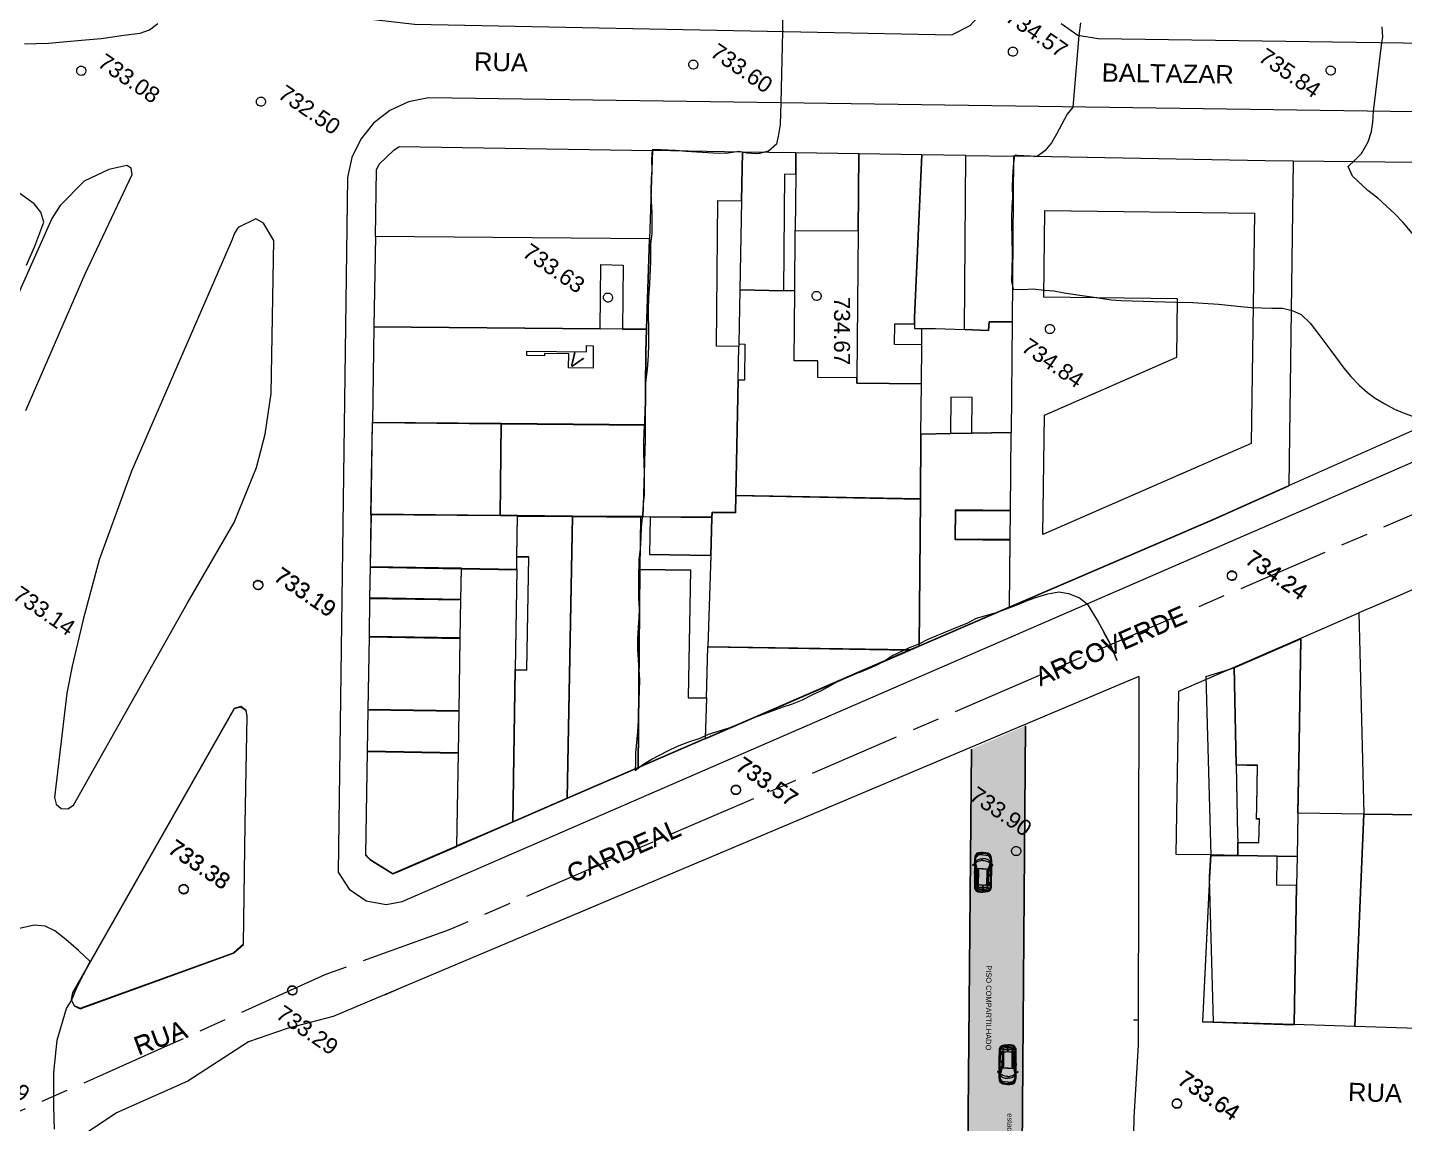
# Model space of a CAD drawing. Header units: metres. Extents: x 322294 to 7190115, y 7390841 to 10157759.
# Drawn here: x 323092.1 to 323242.6, y 7393358.2 to 7393478 of the extents above; entities that cross this region are included whole.
import ezdxf
from ezdxf.enums import TextEntityAlignment as Align

# ---------------------------------------------------------------- set-up
doc = ezdxf.new("R2010")
doc.units = ezdxf.units.M
doc.linetypes.add('T09', pattern=[17, 10, -2, 3, -2])
doc.layers.get('0').update_dxf_attribs({"lineweight": 18})
for name, color, linetype, lineweight in [('100_SIST_VIARIO_MEIO_FIO', 1, 'Continuous', 18), ('108_SEP_FIS_CANT_CENT_ILHA', 7, 'Continuous', 18), ('160_P_SIMP_ASF_TOP', 7, 'Continuous', 18), ('206_MURO_E_MURO_ARRIMO', 7, 'Continuous', 18), ('214_PROJ_BEIRAL_EDIF', 10, 'Continuous', 18), ('508_LM_SETOR_FISCAL', 136, 'T09', 18), ('600_CURVA_MESTRA', 14, 'Continuous', 18), ('604_CURVA_INTERM', 7, 'Continuous', 18), ('606_PTO_COTADO', 7, 'Continuous', 18), ('608_PTO_COTADO_INTERVIA', 1, 'Continuous', 18), ('626_SEGM_CURVA_INTERM', 7, 'Continuous', 18), ('linagrossa', 7, 'Continuous', 25)]:
    doc.layers.add(name, color=color, linetype=linetype, lineweight=lineweight)
doc.styles.get("Standard").update_dxf_attribs({"font": 'arial.ttf'})
doc.styles.add('Style-Arial', font='arial.ttf', dxfattribs={"height": 1.75})

# ---------------------------------------------------------------- blocks, each defined once
blk = doc.blocks.new('SP10')
at = {"color": 0, "linetype": 'Continuous'}
blk.add_lwpolyline([(-0.03, -0.51), (-0.14, -0.49), (-0.24, -0.46), (-0.31, -0.42), (-0.35, -0.39), (-0.42, -0.31), (-0.47, -0.24), (-0.51, -0.15), (-0.52, -0.09), (-0.52, 0.03), (-0.51, 0.11), (-0.48, 0.2), (-0.44, 0.27), (-0.4, 0.33), (-0.32, 0.39), (-0.23, 0.44), (-0.15, 0.48), (-0.1, 0.48), (-0.03, 0.48), (0.08, 0.48), (0.19, 0.44), (0.27, 0.4), (0.35, 0.32), (0.41, 0.23), (0.46, 0.11), (0.48, 0.03), (0.48, -0.03), (0.47, -0.08), (0.44, -0.21), (0.38, -0.3), (0.31, -0.38), (0.23, -0.44), (0.1, -0.49), (0.02, -0.51)], close=True, dxfattribs=at)
blk = doc.blocks.new('SP09')
at = {"color": 0, "linetype": 'Continuous'}
blk.add_lwpolyline([(-0.03, -0.51), (-0.14, -0.49), (-0.24, -0.46), (-0.31, -0.42), (-0.35, -0.39), (-0.42, -0.31), (-0.47, -0.24), (-0.51, -0.15), (-0.52, -0.09), (-0.52, 0.03), (-0.51, 0.11), (-0.48, 0.2), (-0.44, 0.27), (-0.4, 0.33), (-0.32, 0.39), (-0.23, 0.44), (-0.15, 0.48), (-0.1, 0.48), (-0.03, 0.48), (0.08, 0.48), (0.19, 0.44), (0.27, 0.4), (0.35, 0.32), (0.41, 0.23), (0.46, 0.11), (0.48, 0.03), (0.48, -0.03), (0.47, -0.08), (0.44, -0.21), (0.38, -0.3), (0.31, -0.38), (0.23, -0.44), (0.1, -0.49), (0.02, -0.51)], close=True, dxfattribs=at)
blk = doc.blocks.new('Renault Scénic dessus')
for p, q in [((-1.76, -0.02), (-1.73, 0.01)), ((-1.76, -0.02), (-1.73, 0.01)), ((-1.73, 0.01), (-1.69, -0.02)), ((-1.73, -0.02), (-1.73, 0.01)), ((-1.73, 0.01), (-1.69, -0.02)), ((-1.73, -0.03), (-1.73, 0.01)), ((-1.72, 0.11), (-1.68, 0.07)), ((-1.72, 0), (-1.72, -0.03)), ((-1.72, 0), (-1.72, -0.03)), ((-0.59, 0.8), (-0.49, 0.8)), ((-0.49, 0.8), (-0.23, 0.8)), ((-0.44, 0.77), (-0.03, 0.77)), ((-0.23, 0.8), (0.26, 0.8)), ((-0.03, 0.77), (0.02, 0.77)), ((0.13, 0.51), (0, 0.5)), ((0, 0.48), (1.98, 0.48)), ((0.02, 0.77), (0.59, 0.78)), ((2.03, 0.51), (0.13, 0.51)), ((1.83, 0.46), (0.15, 0.46)), ((1.83, 0.42), (0.15, 0.42)), ((0.26, 0.8), (0.75, 0.8)), ((0.72, 0.78), (1.08, 0.77)), ((0.75, 0.8), (1.22, 0.79)), ((1.08, 0.77), (1.59, 0.75)), ((1.22, 0.79), (1.54, 0.78)), ((1.59, 0.75), (1.41, 0.59)), ((1.46, 0.59), (1.63, 0.75)), ((1.54, 0.78), (1.67, 0.77)), ((1.69, 0.73), (1.58, 0.62)), ((1.97, 0.8), (2.12, 0.78)), ((1.98, 0.48), (1.98, 0.51)), ((2.12, 0.78), (2.22, 0.78)), ((2.12, 0.78), (2.19, 0.77)), ((2.25, 0.58), (2.41, 0.58)), ((2.42, -0.02), (2.45, 0.01)), ((2.42, -0.02), (2.45, 0.01)), ((2.45, 0.01), (2.49, -0.02)), ((2.45, -0.02), (2.45, 0.01)), ((2.45, 0.01), (2.49, -0.02)), ((2.45, -0.03), (2.45, 0.01)), ((2.46, 0), (2.46, -0.03)), ((2.46, 0), (2.46, -0.03)), ((-1.76, -0.02), (-1.76, -0.05)), ((-1.76, -0.02), (-1.76, -0.05)), ((-1.76, -0.05), (-1.76, -0.03)), ((-1.76, -0.06), (-1.76, -0.03)), ((-1.76, -0.05), (-1.73, -0.08)), ((-1.76, -0.06), (-1.73, -0.08)), ((-1.75, -0.02), (-1.73, -0.05)), ((-1.75, -0.05), (-1.73, -0.02)), ((-1.75, -0.05), (-1.73, -0.03)), ((-1.75, -0.03), (-1.73, -0.05)), ((-1.73, -0.02), (-1.7, -0.04)), ((-1.73, -0.05), (-1.7, -0.03)), ((-1.73, -0.03), (-1.7, -0.04)), ((-1.73, -0.05), (-1.7, -0.04)), ((-1.73, -0.08), (-1.69, -0.05)), ((-1.73, -0.05), (-1.73, -0.08)), ((-1.73, -0.08), (-1.69, -0.05)), ((-1.73, -0.05), (-1.73, -0.08)), ((-1.72, -0.07), (-1.72, -0.04)), ((-1.72, -0.08), (-1.72, -0.04)), ((-1.72, -0.18), (-1.68, -0.15)), ((-1.69, -0.05), (-1.69, -0.02)), ((-1.69, -0.02), (-1.69, -0.05)), ((-1.69, -0.02), (-1.69, -0.06)), ((-1.69, -0.05), (-1.69, -0.02)), ((-0.59, -0.87), (-0.49, -0.87)), ((-0.49, -0.87), (-0.23, -0.87)), ((-0.44, -0.85), (-0.03, -0.85)), ((-0.23, -0.87), (0.26, -0.87)), ((-0.03, -0.85), (0.02, -0.85)), ((0, -0.56), (1.98, -0.56)), ((0.13, -0.59), (0, -0.58)), ((0.02, -0.85), (0.59, -0.85)), ((2.03, -0.59), (0.13, -0.59)), ((1.83, -0.49), (0.15, -0.49)), ((1.83, -0.53), (0.15, -0.53)), ((0.26, -0.87), (0.75, -0.87)), ((0.72, -0.85), (1.08, -0.84)), ((0.75, -0.87), (1.22, -0.86)), ((1.08, -0.84), (1.59, -0.82)), ((1.22, -0.86), (1.54, -0.85)), ((1.59, -0.82), (1.41, -0.66)), ((1.46, -0.66), (1.63, -0.82)), ((1.54, -0.85), (1.67, -0.84)), ((1.69, -0.81), (1.58, -0.7)), ((1.97, -0.87), (2.12, -0.85)), ((1.98, -0.56), (1.98, -0.59)), ((2.12, -0.85), (2.19, -0.84)), ((2.12, -0.85), (2.22, -0.86)), ((2.25, -0.65), (2.41, -0.65)), ((2.42, -0.02), (2.45, -0.05)), ((2.42, -0.05), (2.45, -0.02)), ((2.42, -0.02), (2.42, -0.05)), ((2.42, -0.02), (2.42, -0.05)), ((2.42, -0.05), (2.42, -0.03)), ((2.42, -0.05), (2.45, -0.03)), ((2.42, -0.03), (2.45, -0.05)), ((2.42, -0.06), (2.42, -0.03)), ((2.42, -0.05), (2.45, -0.08)), ((2.42, -0.06), (2.45, -0.08)), ((2.45, -0.02), (2.47, -0.04)), ((2.45, -0.05), (2.47, -0.03)), ((2.45, -0.03), (2.47, -0.04)), ((2.45, -0.05), (2.47, -0.04)), ((2.45, -0.08), (2.49, -0.05)), ((2.45, -0.05), (2.45, -0.08)), ((2.45, -0.08), (2.49, -0.05)), ((2.45, -0.05), (2.45, -0.08)), ((2.46, -0.07), (2.46, -0.04)), ((2.46, -0.08), (2.46, -0.04)), ((2.49, -0.05), (2.49, -0.02)), ((2.49, -0.02), (2.49, -0.05)), ((2.49, -0.02), (2.49, -0.06)), ((2.49, -0.05), (2.49, -0.02))]:
    blk.add_line(p, q)
for points in [[(-1.79, -0.04), (-1.79, 0.09, -0.072167), (-1.72, 0.56, -0.093699), (-1.67, 0.66, -0.103338), (-1.57, 0.75, -0.111893), (-1.11, 0.88, -0.016441), (-0.53, 0.89, -2.171327)], [(-1.23, 0.73, 0.26796), (-1.35, 0.78, 0.119019), (-1.46, 0.75, 0.056513), (-1.54, 0.68, 0.058396), (-1.62, 0.58, 0.113862), (-1.69, 0.39, 0.030391), (-1.72, 0.11, 0.308257)], [(-0.54, 0.86), (-0.73, 0.86, 0.019145), (-1.09, 0.83, 0.041952), (-1.32, 0.78, 0.176888), (-1.63, 0.43, 0.05168), (-1.68, 0.07), (-1.69, -0.04)], [(0, -0.07), (0, 0.5, 0.253925), (-0.04, 0.58, 0.035571), (-0.62, 0.75, 0.164538), (-0.81, 0.72, 0.116966), (-0.95, 0.6, 0.107283), (-1.08, 0.34, 0.054096), (-1.12, -0.04, 0.659613)], [(0, 0), (0, -0.58, -0.253925), (-0.04, -0.66, -0.035571), (-0.62, -0.82, -0.164538), (-0.81, -0.8, -0.116966), (-0.95, -0.68, -0.107283), (-1.08, -0.41, -0.054096), (-1.12, -0.04, -0.659613)], [(-0.91, -0.04, -0.109468), (-0.81, 0.49, -0.0676), (-0.7, 0.67, -0.054472), (-0.62, 0.75, -0.054472)], [(-0.62, 0.8), (-0.58, 0.8, 0.374865), (-0.54, 0.84, 3.046948)], [(1.59, 0.75), (1.68, 0.75, -0.195924), (1.78, 0.7), (1.81, 0.66, -0.415988), (1.8, 0.61, -0.131117), (1.76, 0.59), (1.58, 0.59), (1.28, 0.59), (0.79, 0.58), (0.56, 0.59, -0.034917), (0.12, 0.63, -0.042594), (-0.44, 0.77, 0.089828), (-0.6, 0.8, 8.659985)], [(-0.46, 0.86, 0.353906), (-0.42, 0.89), (-0.37, 1.03, 0.370774), (-0.38, 1.06, 0.210872), (-0.43, 1.06, 0.162353), (-0.48, 1.03, 0.107278), (-0.53, 0.89, 0.020964), (-0.54, 0.84, 0.389381), (-0.51, 0.8, 0.080297), (-0.46, 0.8, 16.722263)], [(-0.42, 0.89), (0.34, 0.89), (1.1, 0.89), (1.8, 0.88), (1.98, 0.88, -0.117452), (2.19, 0.83, -0.109222), (2.24, 0.79, -1.522612)], [(0.54, 0.86, 0.208692), (0.49, 0.89), (0.31, 0.89, 0.262646), (0.27, 0.87, 0.262646)], [(0.32, 0.87, 0.18708), (0.46, 0.86, 0.18708)], [(1.53, 0.83, 0.098436), (1.48, 0.85), (1.3, 0.86, 0.216984), (1.27, 0.84, 0.216984)], [(1.32, 0.84, 0.187689), (1.35, 0.82), (1.43, 0.82, 0.228967), (1.46, 0.83, 0.228967)], [(1.75, 0.79, 0.056082), (1.95, 0.77, 0.779005), (1.96, 0.81, 0.075049), (1.93, 0.82, 0.03971), (1.75, 0.83, 0.875786), (1.75, 0.79, -0.269448)], [(2.03, 0.51), (2.04, 0.54), (2.05, 0.64, -0.038104), (2.07, 0.73, -0.301997), (2.12, 0.78, -0.551842)], [(2.23, -0.04, 0.058416), (2.18, 0.35, 0.106862), (2.11, 0.48, 0.104556), (2.04, 0.54, 1.240711)], [(2.24, 0.79, -0.222402), (2.06, 0.85, -0.251336), (2.05, 0.87, -0.251336)], [(2.36, -0.04, 0.076148), (2.27, 0.52, 0.065065), (2.24, 0.59, 0.165567), (2.15, 0.66), (2.11, 0.48)], [(2.19, 0.77, -0.163029), (2.38, 0.65, -0.113893), (2.41, 0.58, -0.020711), (2.45, 0.4, -0.036759), (2.5, -0.04, -1.02374)], [(2.24, 0.79, -0.1817), (2.45, 0.62, -0.092141), (2.5, 0.48, -0.042972), (2.55, -0.04, 0.990734)], [(-1.79, -0.04), (-1.79, -0.16, 0.072167), (-1.72, -0.63, 0.093699), (-1.67, -0.74, 0.103338), (-1.57, -0.82, 0.111893), (-1.11, -0.95, 0.016441), (-0.53, -0.96, 2.171327)], [(-1.23, -0.8, -0.26796), (-1.35, -0.85, -0.119019), (-1.46, -0.82, -0.056513), (-1.54, -0.75, -0.058396), (-1.62, -0.65, -0.113862), (-1.69, -0.46, -0.030391), (-1.72, -0.18, -0.308257)], [(-0.54, -0.94), (-0.73, -0.93, -0.019145), (-1.09, -0.9, -0.041952), (-1.32, -0.85, -0.176888), (-1.63, -0.5, -0.05168), (-1.68, -0.15), (-1.69, -0.04)], [(-0.91, -0.04, 0.109468), (-0.81, -0.56, 0.0676), (-0.7, -0.74, 0.054472), (-0.62, -0.82, 0.054472)], [(-0.62, -0.87), (-0.58, -0.87, -0.374865), (-0.54, -0.91, -3.046948)], [(1.59, -0.82), (1.68, -0.82, 0.195924), (1.78, -0.77), (1.81, -0.73, 0.415988), (1.8, -0.68, 0.131117), (1.76, -0.66), (1.58, -0.66), (1.28, -0.66), (0.79, -0.65), (0.56, -0.66, 0.034917), (0.12, -0.7, 0.042594), (-0.44, -0.85, -0.089828), (-0.6, -0.87, -8.659985)], [(-0.46, -0.93, -0.353906), (-0.42, -0.96), (-0.37, -1.11, -0.370774), (-0.38, -1.13, -0.210872), (-0.43, -1.14, -0.162353), (-0.48, -1.1, -0.107278), (-0.53, -0.96, -0.020964), (-0.54, -0.91, -0.389381), (-0.51, -0.88, -0.080297), (-0.46, -0.88, -16.722263)], [(-0.42, -0.96), (0.34, -0.96), (1.1, -0.96), (1.8, -0.95), (1.98, -0.95, 0.117452), (2.19, -0.9, 0.109222), (2.24, -0.86, 1.522612)], [(0.54, -0.93, -0.208692), (0.49, -0.96), (0.31, -0.96, -0.262646), (0.27, -0.94, -0.262646)], [(0.32, -0.94, -0.18708), (0.46, -0.94, -0.18708)], [(1.53, -0.9, -0.098436), (1.48, -0.92), (1.3, -0.93, -0.216984), (1.27, -0.91, -0.216984)], [(1.32, -0.91, -0.187689), (1.35, -0.89), (1.43, -0.89, -0.228967), (1.46, -0.9, -0.228967)], [(1.75, -0.86, -0.056082), (1.95, -0.85, -0.779005), (1.96, -0.89, -0.075049), (1.93, -0.89, -0.03971), (1.75, -0.91, -0.875786), (1.75, -0.86, 0.269448)], [(2.03, -0.59), (2.04, -0.61), (2.05, -0.72, 0.038104), (2.07, -0.8, 0.301997), (2.12, -0.85, 0.551842)], [(2.23, -0.04, -0.058416), (2.18, -0.42, -0.106862), (2.11, -0.55, -0.104556), (2.04, -0.61, -1.240711)], [(2.24, -0.86, 0.222402), (2.06, -0.92, 0.251336), (2.05, -0.95, 0.251336)], [(2.36, -0.04, -0.076148), (2.27, -0.6, -0.065065), (2.24, -0.66, -0.165567), (2.15, -0.73), (2.11, -0.55)], [(2.19, -0.84, 0.163029), (2.38, -0.73, 0.113893), (2.41, -0.65, 0.020711), (2.45, -0.48, 0.036759), (2.5, -0.04, 1.02374)], [(2.24, -0.86, 0.1817), (2.45, -0.7, 0.092141), (2.5, -0.56, 0.042972), (2.55, -0.04, -0.990734)]]:
    blk.add_lwpolyline(points, format="xyb")
for points in [[(-1.69, 0.39), (-1.46, 0.55), (-1.34, 0.64), (-1.23, 0.73), (-1.11, 0.76), (-0.89, 0.79), (-0.62, 0.8)], [(-1.54, -0.04), (-1.52, 0.29), (-1.46, 0.55)], [(-0.46, 0.8), (-0.46, 0.86), (-0.38, 1.06)], [(2.22, 0.11), (2.2, 0.11), (2.2, -0.04)], [(-1.69, -0.46), (-1.46, -0.63), (-1.34, -0.72), (-1.23, -0.8), (-1.11, -0.83), (-0.89, -0.87), (-0.62, -0.87)], [(-1.54, -0.04), (-1.52, -0.37), (-1.46, -0.63)], [(-0.46, -0.88), (-0.46, -0.93), (-0.38, -1.13)], [(2.22, -0.19), (2.2, -0.19), (2.2, -0.04)]]:
    blk.add_lwpolyline(points)
for points in [[(1.81, -0.04), (1.89, -0.04), (1.89, -0.03), (1.81, -0.03)], [(1.81, -0.03), (1.89, -0.03), (1.89, -0.04), (1.81, -0.04)], [(1.89, -0.04), (2.11, -0.04), (2.11, -0.03), (1.89, -0.03)], [(1.89, -0.03), (2.11, -0.03), (2.11, -0.04), (1.89, -0.04)]]:
    blk.add_lwpolyline(points, close=True)
for centre, radius, start, end in [((-0.07, -31.72), 32.59, 88.5773, 90.6437), ((-0.24, 0.48), 0.357, 25.7701, 55.1016), ((-0.33, 0.41), 0.5, 26.5906, 47.4086), ((0.15, 0.44), 0.0205, 90, 270), ((0.32, 0.43), 0.436, 19.9559, 52.2027), ((-0.13, 0.37), 0.943, 13.1877, 25.9771), ((-0.07, -31.69), 32.56, 86.8361, 88.5773), ((1.62, 0.6), 0.051, 158.9024, 199.4247), ((1.66, 0.57), 0.198, 48.7917, 86.2108), ((1.72, 0.7), 0.0455, 96.6793, 128.3391), ((-1.3, -0.06), 3.06, 9.7305, 10.2412), ((-1.3, -0.06), 3.06, 0.4344, 8.9519), ((1.72, 0.64), 0.0998, 355.1854, 48.7917), ((1.79, 0.64), 0.0356, 299.4803, 355.1854), ((1.83, 0.44), 0.0205, 270, 90), ((-14.93, -0.35), 16.93, 1.0451, 2.8091), ((-0.07, 31.65), 32.59, 269.3563, 271.4227), ((-0.24, -0.55), 0.357, 304.8984, 334.2299), ((-0.33, -0.48), 0.5, 312.5914, 333.4094), ((0.15, -0.51), 0.0205, 90, 270), ((0.32, -0.51), 0.436, 307.7973, 340.0441), ((-0.13, -0.44), 0.943, 334.0229, 346.8123), ((-0.07, 31.62), 32.56, 271.4227, 273.1639), ((1.62, -0.68), 0.051, 160.5753, 201.0976), ((1.66, -0.64), 0.198, 273.7892, 311.2083), ((1.72, -0.77), 0.0455, 231.6609, 263.3207), ((-1.3, -0.01), 3.06, 349.7588, 350.2695), ((-1.3, -0.01), 3.06, 351.0481, 359.5656), ((1.72, -0.72), 0.0998, 311.2083, 4.8146), ((1.79, -0.71), 0.0356, 4.8146, 60.5197), ((1.83, -0.51), 0.0205, 270, 90), ((-14.93, 0.27), 16.93, 357.1909, 358.9549)]:
    blk.add_arc(centre, radius, start, end)
blk = doc.blocks.new('A$C163E78D0')
blk.add_blockref('Renault Scénic dessus', (10.61, 6.02))

msp = doc.modelspace()

# ---------------------------------------------------------------- hatches: boundary and pattern name
at = {"layer": 'linagrossa'}
h = msp.add_hatch(dxfattribs=at)
h.set_pattern_fill('AR-B88', color=256, scale=0.002, angle=119.73877)
h.set_pattern_definition([(119.738773, (321937.00598, 7397944.88776), (-0.352875507, -0.201593245), []), (209.738773, (321937.00598, 7397944.88776), (-0.252078885, -0.3780309985), [0.4064, -0.4064])])
h.paths.add_polyline_path([(323194.838, 7393350.44), (323200.781, 7393350.405), (323201.16, 7393401.719), (323195.255, 7393399.153)])

# ---------------------------------------------------------------- linework, layer by layer
msp.add_line((323132.937, 7393373.062), (323131.098, 7393372.285))
msp.add_lwpolyline([(323154.673, 7393382.241), (323152.034, 7393381.126)])
at = {"layer": '100_SIST_VIARIO_MEIO_FIO'}
msp.add_lwpolyline([(323192.899, 7393556.622), (323190.856, 7393556.735), (323188.714, 7393556.088), (323186.943, 7393554.721), (323175.922, 7393543.22), (323161.985, 7393527.355), (323158.162, 7393522.73), (323155.794, 7393519.823), (323152.733, 7393515.813), (323134.654, 7393490.434), (323130.66, 7393483.81), (323129.23, 7393480.178), (323129.941, 7393478.906), (323134.388, 7393478.393), (323193.123, 7393477.237), (323195.117, 7393478.253), (323196.625, 7393479.906), (323197.454, 7393481.985), (323198.739, 7393549.653), (323198.105, 7393552.563), (323196.335, 7393554.957), (323193.013, 7393556.6)], close=True, dxfattribs=at)
for points in [[(323205.07, 7393478.48), (323206.913, 7393477.221), (323209.113, 7393476.85), (323268.09, 7393476.008), (323270.639, 7393477.436), (323272.027, 7393480.003)], [(323276.87, 7393468.335), (323225.722, 7393469.064), (323135.928, 7393470.349), (323133.728, 7393469.907), (323131.687, 7393468.973), (323129.914, 7393467.597), (323128.503, 7393465.851), (323127.528, 7393463.829), (323127.041, 7393461.638), (323126.047, 7393385.729), (323127.24, 7393383.845), (323129.091, 7393382.595), (323131.288, 7393382.187), (323133.03, 7393382.512), (323232.165, 7393425.561), (323254.965, 7393435.558)], [(323213.579, 7393407.116), (323125.506, 7393369.924), (323125.506, 7393369.924)], [(323213.579, 7393407.116), (323213.509, 7393366.793), (323213.027, 7393358.903), (323212.936, 7393355.185), (323212.806, 7393335.278), (323212.806, 7393335.278), (323210.162, 7393333.711)], [(323125.506, 7393369.924), (323120.475, 7393368.622), (323116.221, 7393367.154), (323109.588, 7393362.872), (323101.791, 7393359.414), (323095.289, 7393355.041), (323095.195, 7393354.929)], [(323212.984, 7393369.587), (323213.514, 7393369.56)]]:
    msp.add_lwpolyline(points, dxfattribs=at)
at = {"layer": '108_SEP_FIS_CANT_CENT_ILHA'}
msp.add_lwpolyline([(323091.881, 7393436.169), (323098.381, 7393451.112), (323103.499, 7393461.967), (323103.416, 7393462.679), (323102.927, 7393462.97), (323100.959, 7393462.521), (323098.261, 7393461.237), (323095.657, 7393458.572), (323094.74, 7393457.175), (323088.943, 7393444.211)], dxfattribs=at)
for points in [[(323114.434, 7393454.864), (323103.434, 7393429.563), (323099.926, 7393419.842), (323098.153, 7393413.329), (323096.966, 7393408.215), (323096.364, 7393405.276), (323095.016, 7393393.86), (323095.194, 7393393.144), (323095.763, 7393392.675), (323096.499, 7393392.637), (323097.113, 7393393.045), (323109.529, 7393415.086), (323114.659, 7393423.928), (323117.094, 7393429.96), (323118.039, 7393433.587), (323118.708, 7393438.035), (323118.988, 7393454.755), (323117.889, 7393456.657), (323117.044, 7393457.126), (323115.114, 7393456.182), (323114.688, 7393455.567)], [(323116.082, 7393402.806), (323115.978, 7393403.396), (323115.377, 7393403.803), (323114.681, 7393403.598), (323096.993, 7393372.538), (323096.836, 7393371.811), (323097.161, 7393371.15), (323097.824, 7393370.83), (323114.587, 7393376.901), (323115.669, 7393377.865), (323115.856, 7393390.973)], [(323116.082, 7393402.757), (323115.978, 7393403.347), (323115.377, 7393403.754), (323114.68, 7393403.549), (323096.993, 7393372.489), (323096.836, 7393371.762), (323097.161, 7393371.101), (323097.824, 7393370.781), (323114.586, 7393376.852), (323115.669, 7393377.817), (323115.856, 7393390.925)]]:
    msp.add_lwpolyline(points, close=True, dxfattribs=at)
at = {"layer": '206_MURO_E_MURO_ARRIMO'}
for p, q in [((323200.101, 7393463.969), (323199.861, 7393463.972)), ((323227.392, 7393463.454), (323200.101, 7393463.969)), ((323230.449, 7393463.423), (323227.392, 7393463.454)), ((323221.651, 7393424.28), (323229.973, 7393427.985)), ((323221.651, 7393424.232), (323229.973, 7393427.936)), ((323199.438, 7393414.713), (323221.651, 7393424.28)), ((323199.438, 7393414.665), (323221.651, 7393424.232)), ((323166.149, 7393400.329), (323188.582, 7393410.038)), ((323166.149, 7393400.28), (323188.582, 7393409.989))]:
    msp.add_line(p, q, dxfattribs=at)
for points in [[(323175.951, 7393449.249), (323176.008, 7393455.87)], [(323169.828, 7393443.448), (323169.823, 7393443.173)], [(323166.286, 7393404.776), (323166.459, 7393410.384)], [(323166.286, 7393404.727), (323166.459, 7393410.335)]]:
    msp.add_lwpolyline(points, dxfattribs=at)
at = {"layer": '214_PROJ_BEIRAL_EDIF'}
for points in [[(323130.107, 7393455.189), (323130.223, 7393462.486), (323130.511, 7393463.106), (323132.115, 7393464.641), (323132.7, 7393465.024), (323160.398, 7393464.583), (323160.083, 7393454.931)], [(323169.51, 7393426.893), (323169.752, 7393439.5), (323169.823, 7393443.173), (323167.391, 7393443.194), (323167.528, 7393459.133), (323170.129, 7393459.111), (323170.232, 7393464.426), (323160.398, 7393464.583), (323160.083, 7393454.931), (323159.761, 7393445.06), (323159.679, 7393442.541), (323159.611, 7393434.64), (323159.597, 7393433.073), (323159.339, 7393424.575), (323160.154, 7393424.568), (323166.896, 7393424.51), (323166.912, 7393425.057), (323169.474, 7393425.035)], [(323176.061, 7393462.021), (323176.081, 7393464.333), (323170.232, 7393464.426), (323170.129, 7393459.111), (323169.942, 7393449.365), (323174.772, 7393449.272), (323174.882, 7393462.031)], [(323176.061, 7393462.021), (323176.008, 7393455.87), (323182.875, 7393455.81), (323182.947, 7393464.224), (323176.081, 7393464.333)], [(323182.875, 7393455.81), (323182.737, 7393439.751), (323182.732, 7393439.156), (323189.794, 7393439.095), (323189.831, 7393443.37), (323186.854, 7393443.396), (323186.873, 7393445.664), (323189.049, 7393445.645), (323189.055, 7393446.345), (323189.856, 7393464.113), (323182.947, 7393464.224)], [(323189.846, 7393445.143), (323191.32, 7393445.13), (323194.502, 7393445.024), (323194.666, 7393464.037), (323189.856, 7393464.113), (323189.055, 7393446.345), (323189.049, 7393445.645), (323189.044, 7393445.149)], [(323199.861, 7393463.972), (323199.706, 7393445.885), (323197.19, 7393445.859), (323197.113, 7393444.938), (323194.502, 7393445.024), (323194.666, 7393464.037)], [(323248.662, 7393436.304), (323248.836, 7393449.286), (323250.328, 7393449.266), (323250.515, 7393463.224), (323230.449, 7393463.423), (323229.973, 7393427.985)], [(323226.198, 7393457.73), (323225.86, 7393432.567), (323221.31, 7393430.602), (323203.064, 7393422.623), (323203.239, 7393435.672), (323217.712, 7393441.998), (323217.797, 7393448.369), (323203.172, 7393448.565), (323203.299, 7393458.037)], [(323154.687, 7393445.104), (323154.748, 7393452.154), (323157.185, 7393452.045), (323157.125, 7393445.083), (323159.761, 7393445.06), (323160.083, 7393454.931), (323130.107, 7393455.189), (323129.95, 7393445.316)], [(323169.752, 7393439.5), (323169.51, 7393426.893), (323189.686, 7393426.505), (323189.747, 7393433.597), (323189.794, 7393439.095), (323182.732, 7393439.156), (323182.737, 7393439.751), (323178.464, 7393439.787), (323178.48, 7393441.601), (323175.886, 7393441.623), (323175.951, 7393449.249), (323174.772, 7393449.272), (323169.942, 7393449.365), (323169.828, 7393443.448), (323170.497, 7393443.442), (323170.463, 7393439.494)], [(323143.841, 7393434.775), (323159.611, 7393434.64), (323159.679, 7393442.541), (323159.761, 7393445.06), (323157.125, 7393445.083), (323154.687, 7393445.104), (323129.95, 7393445.316), (323129.784, 7393434.896)], [(323194.502, 7393445.024), (323197.113, 7393444.938), (323197.19, 7393445.859), (323199.706, 7393445.885), (323199.602, 7393433.787), (323195.322, 7393433.705), (323195.355, 7393437.601), (323193.016, 7393437.621), (323192.982, 7393433.66), (323189.747, 7393433.597), (323189.794, 7393439.095), (323189.831, 7393443.37), (323189.846, 7393445.143), (323191.32, 7393445.13)], [(323153.923, 7393443.262), (323153.902, 7393440.818), (323151.233, 7393440.841), (323151.246, 7393442.383), (323148.607, 7393442.406), (323148.605, 7393442.162), (323146.648, 7393442.179), (323146.652, 7393442.648), (323153.175, 7393442.591), (323153.18, 7393443.268)], [(323129.624, 7393424.782), (323129.784, 7393434.847), (323143.841, 7393434.726), (323143.754, 7393424.66)], [(323129.625, 7393424.83), (323129.784, 7393434.896), (323143.841, 7393434.775), (323143.754, 7393424.709)], [(323159.611, 7393434.64), (323159.597, 7393433.073), (323159.339, 7393424.575), (323159.081, 7393424.577), (323151.65, 7393424.641), (323145.651, 7393424.693), (323143.754, 7393424.709), (323143.841, 7393434.775)], [(323159.61, 7393434.591), (323159.597, 7393433.024), (323159.338, 7393424.526), (323159.081, 7393424.528), (323151.649, 7393424.592), (323145.651, 7393424.644), (323143.754, 7393424.66), (323143.841, 7393434.726)], [(323199.501, 7393422.062), (323193.498, 7393422.114), (323193.525, 7393425.302), (323199.529, 7393425.25), (323199.602, 7393433.787), (323195.322, 7393433.705), (323192.982, 7393433.66), (323189.747, 7393433.597), (323189.686, 7393426.505), (323189.548, 7393410.454), (323199.438, 7393414.713)], [(323199.501, 7393422.014), (323193.498, 7393422.065), (323193.525, 7393425.253), (323199.528, 7393425.201), (323199.602, 7393433.738), (323195.322, 7393433.656), (323192.981, 7393433.611), (323189.747, 7393433.549), (323189.686, 7393426.456), (323189.548, 7393410.405), (323199.438, 7393414.665)], [(323166.896, 7393424.51), (323166.768, 7393420.365), (323166.459, 7393410.384), (323188.582, 7393410.038), (323189.548, 7393410.454), (323189.686, 7393426.505), (323169.51, 7393426.893), (323169.474, 7393425.035), (323166.912, 7393425.057)], [(323166.895, 7393424.461), (323166.767, 7393420.316), (323166.459, 7393410.335), (323188.582, 7393409.989), (323189.548, 7393410.405), (323189.686, 7393426.456), (323169.509, 7393426.844), (323169.474, 7393424.986), (323166.912, 7393425.008)], [(323199.501, 7393422.062), (323199.529, 7393425.25), (323193.525, 7393425.302), (323193.498, 7393422.114)], [(323199.501, 7393422.014), (323199.528, 7393425.201), (323193.525, 7393425.253), (323193.498, 7393422.065)], [(323145.58, 7393420.201), (323145.651, 7393424.693), (323143.754, 7393424.709), (323129.625, 7393424.83), (323129.533, 7393419.087), (323139.503, 7393418.925), (323145.559, 7393418.827)], [(323145.58, 7393420.152), (323145.651, 7393424.644), (323143.754, 7393424.66), (323129.624, 7393424.782), (323129.533, 7393419.039), (323139.503, 7393418.876), (323145.559, 7393418.778)], [(323145.387, 7393407.816), (323146.676, 7393407.796), (323146.869, 7393420.132), (323145.58, 7393420.152), (323145.651, 7393424.644), (323151.649, 7393424.592), (323151.083, 7393393.76), (323145.126, 7393391.182)], [(323145.387, 7393407.865), (323146.676, 7393407.845), (323146.87, 7393420.18), (323145.58, 7393420.201), (323145.651, 7393424.693), (323151.65, 7393424.641), (323151.083, 7393393.809), (323145.127, 7393391.231)], [(323159.032, 7393418.851), (323158.845, 7393397.168), (323151.083, 7393393.809), (323151.65, 7393424.641), (323159.081, 7393424.577)], [(323159.031, 7393418.802), (323158.845, 7393397.119), (323151.083, 7393393.76), (323151.649, 7393424.592), (323159.081, 7393424.528)], [(323166.768, 7393420.365), (323166.896, 7393424.51), (323160.154, 7393424.568), (323160.089, 7393420.47)], [(323166.767, 7393420.316), (323166.895, 7393424.461), (323160.153, 7393424.519), (323160.089, 7393420.421)], [(323129.479, 7393415.686), (323139.448, 7393415.523), (323139.503, 7393418.925), (323129.533, 7393419.087)], [(323129.479, 7393415.637), (323139.448, 7393415.475), (323139.503, 7393418.876), (323129.533, 7393419.039)], [(323145.387, 7393407.865), (323145.127, 7393391.231), (323139.01, 7393388.584), (323139.176, 7393398.771), (323139.25, 7393403.348), (323139.38, 7393411.319), (323139.448, 7393415.523), (323139.503, 7393418.925), (323145.559, 7393418.827)], [(323145.387, 7393407.816), (323145.126, 7393391.182), (323139.01, 7393388.535), (323139.175, 7393398.722), (323139.25, 7393403.299), (323139.379, 7393411.27), (323139.448, 7393415.475), (323139.503, 7393418.876), (323145.559, 7393418.778)], [(323159.032, 7393418.851), (323164.535, 7393418.764), (323164.316, 7393404.807), (323166.286, 7393404.776), (323166.149, 7393400.329), (323158.845, 7393397.168)], [(323159.031, 7393418.802), (323164.535, 7393418.716), (323164.316, 7393404.758), (323166.286, 7393404.727), (323166.149, 7393400.28), (323158.845, 7393397.119)], [(323129.479, 7393415.637), (323129.412, 7393411.432), (323139.379, 7393411.27), (323139.448, 7393415.475)], [(323129.479, 7393415.686), (323129.413, 7393411.481), (323139.38, 7393411.319), (323139.448, 7393415.523)], [(323129.413, 7393411.481), (323129.286, 7393403.51), (323139.25, 7393403.348), (323139.38, 7393411.319)], [(323129.412, 7393411.432), (323129.286, 7393403.461), (323139.25, 7393403.299), (323139.379, 7393411.27)], [(323129.286, 7393403.51), (323129.213, 7393398.933), (323139.176, 7393398.771), (323139.25, 7393403.348)], [(323129.286, 7393403.461), (323129.213, 7393398.884), (323139.175, 7393398.722), (323139.25, 7393403.299)], [(323129.213, 7393398.933), (323129.034, 7393387.627), (323129.48, 7393387.137), (323131.998, 7393385.58), (323132.675, 7393385.842), (323139.01, 7393388.584), (323139.176, 7393398.771)], [(323129.213, 7393398.884), (323129.034, 7393387.579), (323129.48, 7393387.089), (323131.998, 7393385.532), (323132.675, 7393385.793), (323139.01, 7393388.535), (323139.175, 7393398.722)], [(323230.814, 7393384.268), (323230.553, 7393369.088), (323237.185, 7393368.883), (323238.169, 7393392.052), (323230.949, 7393392.146), (323230.868, 7393387.429)], [(323244.022, 7393368.671), (323244.422, 7393391.97), (323238.169, 7393392.052), (323237.185, 7393368.883)]]:
    msp.add_lwpolyline(points, close=True, dxfattribs=at)
for points in [[(323237.73, 7393409.768), (323238.169, 7393392.052), (323244.422, 7393391.97), (323244.855, 7393417.19), (323241.803, 7393415.862)], [(323241.803, 7393415.862), (323237.624, 7393414.044)], [(323231.278, 7393411.283), (323237.624, 7393414.044), (323237.73, 7393409.768)], [(323237.624, 7393414.044), (323237.73, 7393409.768)], [(323220.89, 7393407.088), (323223.977, 7393408.057), (323231.277, 7393411.234), (323231.081, 7393399.769)], [(323224.2, 7393397.441), (323223.977, 7393408.106), (323231.278, 7393411.283), (323231.081, 7393399.818)], [(323231.081, 7393399.818), (323231.278, 7393411.283)], [(323231.081, 7393399.769), (323231.277, 7393411.234)], [(323237.73, 7393409.768), (323238.169, 7393392.052), (323230.949, 7393392.146), (323231.081, 7393399.818)], [(323222.893, 7393387.566), (323221.421, 7393387.591), (323217.64, 7393387.656), (323217.946, 7393405.482), (323223.977, 7393408.106), (323224.2, 7393397.441)], [(323220.89, 7393407.088), (323221.42, 7393387.543), (323221.302, 7393385.137)], [(323231.081, 7393399.818), (323230.949, 7393392.146), (323230.868, 7393387.429), (323228.695, 7393387.467), (323224.406, 7393387.54), (323224.376, 7393388.996), (323226.699, 7393388.956), (323226.744, 7393391.548), (323226.443, 7393391.553), (323226.467, 7393392.914)], [(323231.081, 7393399.769), (323230.949, 7393392.097), (323230.868, 7393387.381), (323228.695, 7393387.418), (323224.406, 7393387.491), (323224.376, 7393388.947), (323226.699, 7393388.907), (323226.743, 7393391.499), (323226.443, 7393391.504), (323226.466, 7393392.865)], [(323226.467, 7393392.914), (323226.544, 7393397.4), (323224.2, 7393397.441)], [(323224.2, 7393397.441), (323224.36, 7393389.761)], [(323226.466, 7393392.865), (323226.543, 7393397.352), (323224.2, 7393397.392)], [(323224.2, 7393397.392), (323224.36, 7393389.713)], [(323224.36, 7393389.713), (323224.376, 7393388.947), (323224.406, 7393387.491), (323221.422, 7393387.478)], [(323224.36, 7393389.761), (323224.376, 7393388.996), (323224.406, 7393387.54), (323222.893, 7393387.566)], [(323221.302, 7393385.186), (323221.421, 7393387.591), (323217.64, 7393387.656)], [(323222.893, 7393387.566), (323221.421, 7393387.591), (323221.302, 7393385.186)], [(323230.814, 7393384.268), (323228.641, 7393384.305), (323228.695, 7393387.467), (323224.406, 7393387.54), (323222.893, 7393387.566)], [(323221.302, 7393385.186), (323220.525, 7393369.399), (323230.553, 7393369.088), (323230.814, 7393384.268)], [(323221.302, 7393385.137), (323220.525, 7393369.351), (323230.553, 7393369.04), (323230.814, 7393384.219)], [(323221.718, 7393369.343), (323221.718, 7393369.343), (323221.302, 7393385.137)]]:
    msp.add_lwpolyline(points, dxfattribs=at)
at = {"layer": '508_LM_SETOR_FISCAL'}
msp.add_lwpolyline([(323249.5, 7393427.38), (323138.177, 7393379.414), (323124.581, 7393374.488), (323107.359, 7393366.72), (323088.046, 7393358.155), (323067.407, 7393348.928), (323049.784, 7393341.049), (323043.968, 7393338.606), (323013.419, 7393325.771), (322956.707, 7393301.175), (322945.558, 7393294.275), (322945.443, 7393294.126), (322929.199, 7393272.992), (322902.82, 7393239.404)], dxfattribs=at)
at = {"layer": '600_CURVA_MESTRA', "elevation": 735, "flags": 128}
msp.add_lwpolyline([(323207.178, 7393478.553), (323207.008, 7393477.184), (323206.367, 7393469.341), (323205.717, 7393468.578), (323204.558, 7393466.377), (323204.034, 7393465.438), (323203.29, 7393464.55), (323202.469, 7393463.95), (323202.406, 7393463.93), (323200.314, 7393464.039), (323199.978, 7393464.034), (323199.811, 7393462.877), (323199.745, 7393461.728), (323199.727, 7393460.623), (323199.74, 7393459.442), (323199.674, 7393458.397), (323199.646, 7393457.377), (323199.646, 7393456.308), (323199.695, 7393455.252), (323199.736, 7393453.033), (323199.655, 7393450.28), (323199.817, 7393449.426), (323200.904, 7393449.413), (323201.979, 7393449.472), (323203.268, 7393449.343), (323204.271, 7393449.273), (323205.419, 7393449.048), (323206.873, 7393448.811), (323209.156, 7393448.489), (323210.529, 7393448.287), (323211.639, 7393448.196), (323217.618, 7393448.035), (323219.475, 7393447.977), (323222.289, 7393447.807), (323224.698, 7393447.538), (323225.847, 7393447.446), (323226.979, 7393447.382), (323228.096, 7393447.351), (323229.282, 7393447.357), (323230.319, 7393447.098), (323231.314, 7393446.659), (323232.301, 7393445.718), (323233.259, 7393444.487), (323234.567, 7393442.727), (323235.982, 7393440.799), (323236.734, 7393439.903), (323237.656, 7393438.935), (323238.553, 7393438.132), (323239.413, 7393437.517), (323240.452, 7393436.894), (323241.503, 7393436.324), (323242.587, 7393435.896), (323243.875, 7393435.428)], dxfattribs=at)
at = {"layer": '604_CURVA_INTERM', "flags": 128}
for points, elevation in [([(323091.734, 7393476.265), (323094.384, 7393476.323), (323097.986, 7393476.645), (323100.114, 7393476.848), (323102.61, 7393477.192), (323104.376, 7393477.428), (323105.393, 7393477.794), (323106.314, 7393478.489)], 733), ([(323244.224, 7393454.665), (323242.479, 7393456.716), (323241.549, 7393457.679), (323239.683, 7393459.375), (323238.603, 7393460.239), (323236.908, 7393461.805), (323236.452, 7393462.837), (323237.187, 7393463.527), (323237.92, 7393464.265), (323238.646, 7393465.545), (323238.99, 7393466.664), (323239.142, 7393467.705), (323239.222, 7393468.871), (323240.148, 7393476.407), (323240.245, 7393476.978), (323240.162, 7393478.12)], 736), ([(323091.957, 7393452.058), (323092.858, 7393454.133), (323093.861, 7393456.749), (323093.53, 7393457.86), (323092.788, 7393458.776), (323083.344, 7393465.588)], 733), ([(323095.016, 7393357.613), (323094.947, 7393360.06), (323094.958, 7393363.832), (323095.328, 7393367.364), (323096.325, 7393370.813), (323096.898, 7393371.685), (323097.47, 7393373.115), (323098.931, 7393375.957), (323097.665, 7393377.138), (323096.262, 7393378.363), (323095.076, 7393379.287), (323094.002, 7393379.819), (323092.798, 7393379.915), (323087.636, 7393378.758)], 733)]:
    msp.add_lwpolyline(points, dxfattribs=dict(at, elevation=elevation))
at = {"layer": '604_CURVA_INTERM', "elevation": 734}
msp.add_lwpolyline([(323174.628, 7393478.94), (323174.628, 7393477.601), (323174.418, 7393469.799), (323174.341, 7393467.45), (323174.178, 7393466.329), (323173.966, 7393465.28), (323173.096, 7393464.533), (323172.105, 7393464.261), (323171.717, 7393464.225), (323170.718, 7393464.3), (323169.85, 7393464.498), (323168.688, 7393464.321), (323167.631, 7393464.272), (323164.074, 7393464.488), (323162.917, 7393464.596), (323160.552, 7393464.69), (323160.362, 7393464.682), (323160.304, 7393463.617), (323160.314, 7393462.507), (323160.248, 7393461.479), (323160.232, 7393460.274), (323160.255, 7393459.035), (323160.312, 7393457.773), (323160.337, 7393456.684), (323160.311, 7393455.54), (323160.192, 7393454.402), (323160.169, 7393452.482), (323160.058, 7393449.972), (323159.952, 7393448.544), (323159.913, 7393447.208), (323159.955, 7393444.583), (323159.957, 7393443.352), (323159.931, 7393442.224), (323159.832, 7393440.654), (323159.657, 7393439.562), (323159.596, 7393438.554), (323159.617, 7393437.192), (323159.557, 7393436.14), (323159.521, 7393434.96), (323159.467, 7393433.852), (323159.429, 7393432.565), (323159.425, 7393431.533), (323159.488, 7393429.338), (323159.503, 7393428.117), (323159.474, 7393426.951), (323159.372, 7393425.955), (323159.306, 7393424.854), (323159.146, 7393423.428), (323159.106, 7393422.25), (323159.042, 7393421.07), (323158.916, 7393419.864), (323158.872, 7393417.801), (323158.854, 7393416.74), (323158.886, 7393415.647), (323158.948, 7393414.528), (323158.922, 7393413.515), (323158.815, 7393412.491), (323158.748, 7393411.261), (323158.76, 7393409.999), (323158.978, 7393406.734), (323158.947, 7393405.548), (323158.898, 7393404.504), (323158.849, 7393402.301), (323158.755, 7393401.045), (323158.527, 7393398.763), (323158.541, 7393397.698), (323158.509, 7393396.831), (323159.327, 7393397.473), (323160.263, 7393398.033), (323162.077, 7393398.979), (323163.148, 7393399.497), (323164.365, 7393399.953), (323165.595, 7393400.361), (323166.504, 7393400.784), (323168.683, 7393401.454), (323170.312, 7393402.115), (323171.34, 7393402.536), (323174.58, 7393403.742), (323175.687, 7393404.099), (323176.805, 7393404.551), (323177.852, 7393405.09), (323178.881, 7393405.554), (323179.848, 7393406.122), (323180.797, 7393406.649), (323181.783, 7393407.1), (323182.172, 7393407.3), (323183.189, 7393407.602), (323184.111, 7393407.995), (323185.043, 7393408.43), (323185.952, 7393408.908), (323186.505, 7393409.326), (323188.493, 7393410.279), (323189.547, 7393410.685), (323190.544, 7393411.172), (323192.724, 7393412.089), (323194.861, 7393412.957), (323195.836, 7393413.482), (323197.999, 7393414.087), (323200.258, 7393414.923), (323201.461, 7393415.436), (323202.511, 7393415.795), (323203.629, 7393416.126), (323204.818, 7393416.354), (323205.876, 7393416.188), (323207.096, 7393415.703), (323207.904, 7393415.026), (323209.119, 7393413.072), (323209.699, 7393412.009)], dxfattribs=at)
at = {"layer": '626_SEGM_CURVA_INTERM', "elevation": 734}
for points in [[(323209.698, 7393411.96), (323210.386, 7393410.699), (323211.173, 7393408.851)], [(323209.699, 7393412.009), (323210.386, 7393410.748), (323211.173, 7393408.9)]]:
    msp.add_lwpolyline(points, dxfattribs=at)
at = {"layer": 'linagrossa'}
for p, q in [((323200.821, 7393355.409), (323201.16, 7393401.719)), ((323194.878, 7393355.444), (323195.255, 7393399.153))]:
    msp.add_line(p, q, dxfattribs=at)

# ---------------------------------------------------------------- block references
for p, rotation in [((323190.581, 7393396.706), 269.7387728791572), ((323205.165, 7393353.663), 89.73877287915714)]:
    msp.add_blockref('A$C163E78D0', p, dxfattribs=dict(rotation=rotation))
at = {"layer": '606_PTO_COTADO', "rotation": 325.5688295630279}
for p in [(323164.887, 7393473.98, 733.605), (323234.562, 7393473.327, 735.84), (323155.556, 7393448.516, 733.635), (323178.369, 7393448.694, 734.675), (323203.874, 7393445.072, 734.84), (323223.771, 7393418.14, 734.245), (323223.77, 7393418.092, 734.245), (323169.54, 7393394.728, 733.575), (323169.539, 7393394.679, 733.575), (323200.184, 7393388.01, 733.905), (323109.171, 7393383.818, 733.37), (323109.171, 7393383.867, 733.37)]:
    msp.add_blockref('SP09', p, dxfattribs=at)
at = {"layer": '608_PTO_COTADO_INTERVIA', "rotation": 325.5688295630279}
for p in [(323199.828, 7393475.393, 734.575), (323097.974, 7393473.306, 733.07), (323117.614, 7393469.935, 732.5), (323117.314, 7393417.07, 733.195), (323117.314, 7393417.119, 733.195), (323121.052, 7393372.754, 733.28), (323121.052, 7393372.802, 733.28), (323217.752, 7393360.438, 733.64), (323217.752, 7393360.39, 733.64)]:
    msp.add_blockref('SP10', p, dxfattribs=at)

# ---------------------------------------------------------------- texts
at = {"layer": '160_P_SIMP_ASF_TOP', "style": 'Style-Arial'}
for s, rotation, p in [('RUA', 358.58817, (323140.889, 7393474.343)), ('BALTAZAR', 359.17683, (323209.51, 7393473.119)), ('ARCOVERDE', 23.49963, (323202.383, 7393406.952)), ('ARCOVERDE', 23.49963, (323202.382, 7393406.903)), ('CARDEAL', 23.55615, (323151.202, 7393385.436)), ('CARDEAL', 23.55615, (323151.201, 7393385.387)), ('RUA', 20.15574, (323103.833, 7393366.636)), ('RUA', 20.15574, (323103.832, 7393366.587)), ('RUA', 358.2229, (323236.441, 7393361.705))]:
    msp.add_text(s, height=2, rotation=rotation, dxfattribs=at).set_placement(p, align=Align.MIDDLE_LEFT)
at = {"layer": '214_PROJ_BEIRAL_EDIF', "style": 'Style-Arial'}
msp.add_text('V', height=1.5, rotation=325.56883, dxfattribs=at).set_placement((323150.976, 7393441.384))
at = {"layer": '606_PTO_COTADO', "style": 'Style-Arial'}
for s, rotation, p in [('733.60', 325.56883, (323170.153, 7393473.605, 733.605)), ('735.84', 325.56883, (323230.08, 7393473.079, 735.84)), ('733.63', 325.56883, (323149.626, 7393451.728, 733.635)), ('734.67', 269.9614, (323181.117, 7393444.867, 734.675)), ('734.84', 325.56883, (323204.169, 7393441.378, 734.84)), ('734.24', 325.56883, (323228.626, 7393418.222, 734.245)), ('734.24', 325.56883, (323228.626, 7393418.173, 734.245)), ('733.14', 325.56883, (323093.905, 7393414.286, 733.145)), ('733.57', 325.56883, (323172.918, 7393395.626, 733.575)), ('733.57', 325.56883, (323172.917, 7393395.577, 733.575)), ('733.90', 325.56883, (323198.483, 7393392.354, 733.905)), ('733.38', 325.56883, (323110.866, 7393386.584, 733.37)), ('733.38', 325.56883, (323110.865, 7393386.535, 733.37))]:
    msp.add_text(s, height=1.75, rotation=rotation, dxfattribs=at).set_placement(p, align=Align.MIDDLE_CENTER)
at = {"layer": '608_PTO_COTADO_INTERVIA', "style": 'Style-Arial'}
for s, p in [('734.57', (323202.416, 7393477.46, 734.575)), ('733.08', (323103.178, 7393472.482, 733.07)), ('732.50', (323122.903, 7393469.053, 732.5)), ('733.19', (323122.433, 7393416.353, 733.195)), ('733.19', (323122.433, 7393416.304, 733.195)), ('733.29', (323122.669, 7393368.457, 733.28)), ('732.99', (323088.955, 7393363.347, 732.98)), ('733.64', (323221.225, 7393361.315, 733.64)), ('733.64', (323221.225, 7393361.267, 733.64))]:
    msp.add_text(s, height=1.75, rotation=325.56883, dxfattribs=at).set_placement(p, align=Align.MIDDLE_CENTER)
at = {"layer": 'linagrossa'}
for s, p in [('PISO COMPARTILHADO', (323196.877, 7393375.536)), ('estacionamento subterraneo', (323199.192, 7393359.356))]:
    msp.add_text(s, height=0.58444, rotation=269.73877, dxfattribs=at).set_placement(p)

doc.saveas('drawing.dxf')
